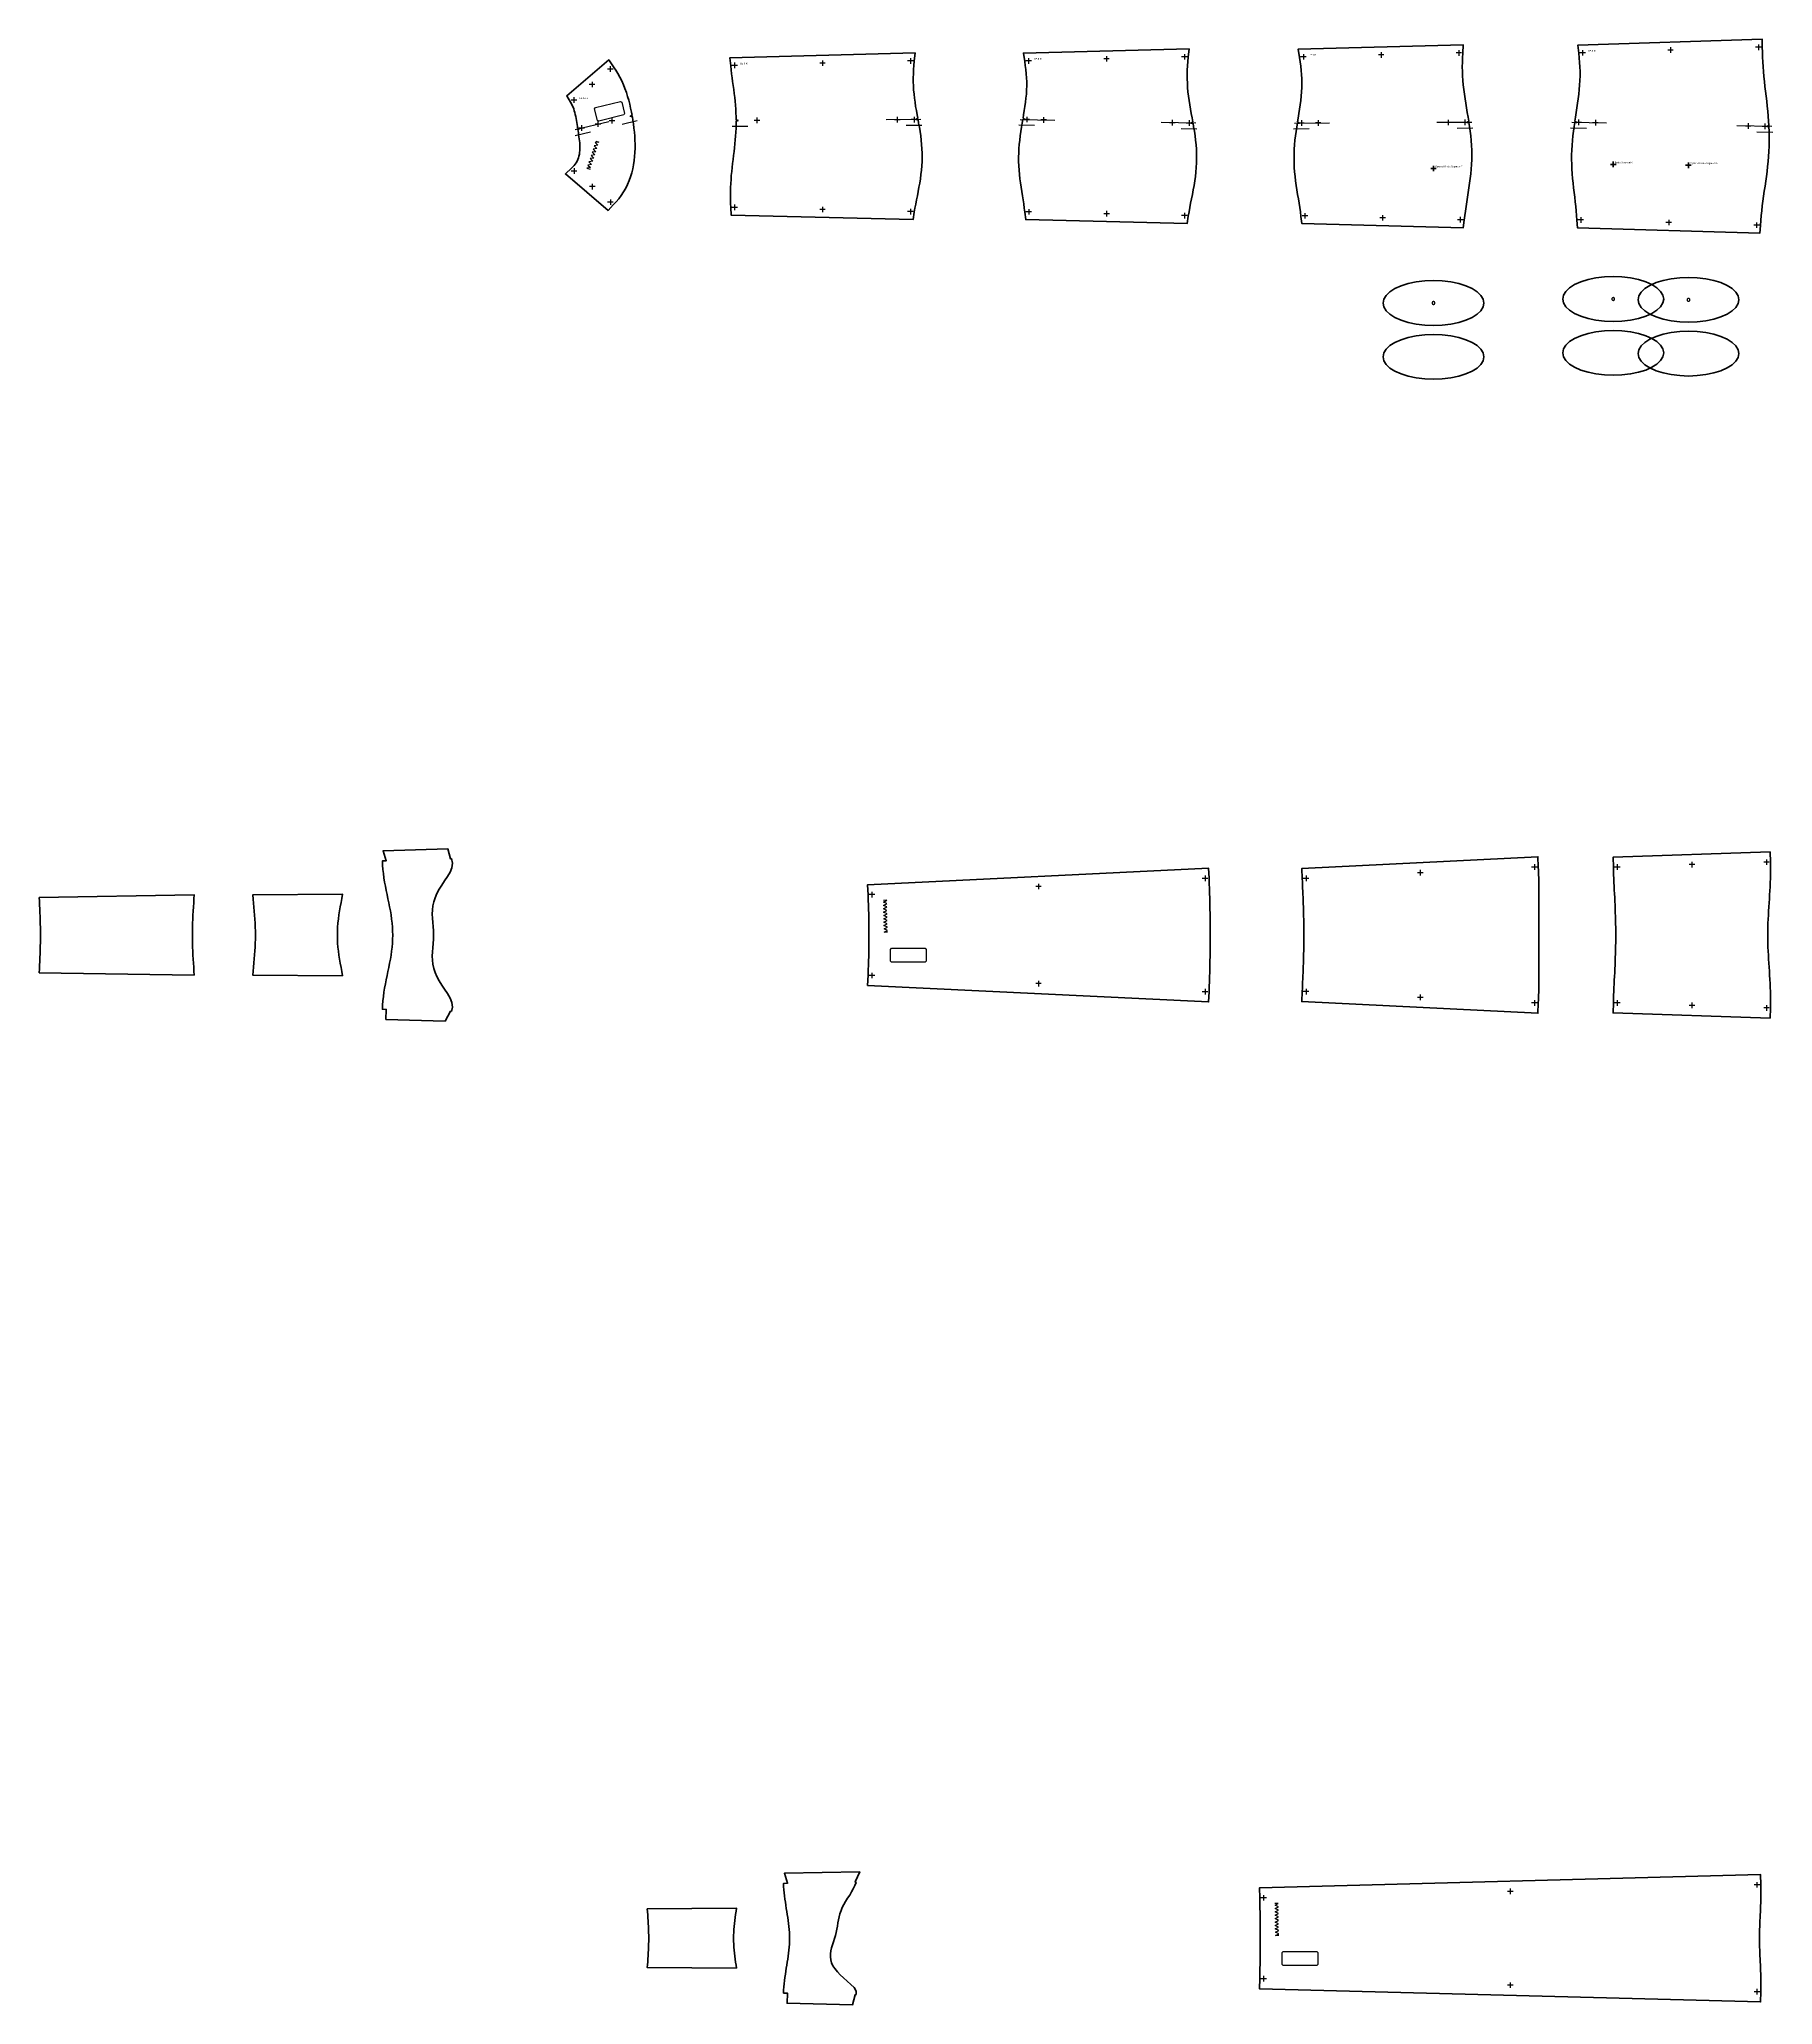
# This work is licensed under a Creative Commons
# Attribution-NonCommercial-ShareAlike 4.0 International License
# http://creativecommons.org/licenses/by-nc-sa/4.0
# Model space of a CAD drawing. Header units: millimetres. Extents: x -6563 to 7569, y -5370 to 3454.
# Drawn here: x -6563 to -3470, y -3333 to 173 of the extents above; entities that cross this region are included whole.
import ezdxf

# ---------------------------------------------------------------- set-up
doc = ezdxf.new("R2010")
doc.units = ezdxf.units.MM
doc.layers.add('CUT', color=6, linetype='Continuous', lineweight=50)
doc.layers.add('DRILL', color=2, linetype='Continuous', lineweight=35)
doc.layers.add('PEN', color=5, linetype='Continuous')
doc.layers.add('TEXT', color=3, linetype='Continuous')

# ---------------------------------------------------------------- blocks, each defined once
blk = doc.blocks.new('dacron UV-STRUT-1-SEGMENT-2_(2)')
at = {"layer": 'CUT'}
blk.add_lwpolyline([(7, -0.2), (7.2, 7.1), (7.2, 14.4), (7.2, 21.7), (7, 29.1), (6.8, 36.4), (6.5, 43.7), (6.1, 51), (5.6, 58.2), (5.2, 65.5), (4.7, 72.7), (4.2, 79.9), (3.8, 87.1), (3.4, 94.3), (3, 101.4), (2.7, 108.6), (2.5, 115.7), (2.4, 122.9), (2.3, 130), (2.4, 137.1), (2.5, 144.3), (2.7, 151.4), (3, 158.5), (3.4, 165.7), (3.8, 172.9), (4.2, 180.1), (4.7, 187.3), (5.2, 194.5), (5.6, 201.8), (6.1, 209), (6.5, 216.3), (6.8, 223.6), (7, 230.9), (7.2, 238.2), (7.2, 245.6), (7.2, 252.9), (7, 260.2), (6.5, 278.2), (-273.8, 268.9), (-273.2, 250.9), (-272.9, 244.2), (-272.7, 237.4), (-272.4, 230.7), (-272.1, 223.9), (-271.8, 217.2), (-271.5, 210.4), (-271.1, 203.7), (-270.8, 197), (-270.5, 190.3), (-270.2, 183.5), (-269.9, 176.8), (-269.7, 170.1), (-269.4, 163.4), (-269.2, 156.7), (-269.1, 150.1), (-269, 143.4), (-268.9, 136.7), (-268.9, 130), (-268.9, 123.3), (-269, 116.6), (-269.1, 109.9), (-269.2, 103.2), (-269.4, 96.5), (-269.7, 89.8), (-269.9, 83.1), (-270.2, 76.4), (-270.5, 69.7), (-270.8, 63), (-271.1, 56.2), (-271.5, 49.5), (-271.8, 42.8), (-272.1, 36), (-272.4, 29.3), (-272.7, 22.6), (-272.9, 15.8), (-273.2, 9.1), (-273.8, -8.9), (6.5, -18.2), (7, -0.2)], dxfattribs=at)
at = {"layer": 'PEN'}
for p, q in [((-261.2, 251.2), (-271.2, 251.2)), ((-266.2, 256.2), (-266.2, 246.2)), ((-128.1, 255.6), (-138.1, 255.6)), ((-133.1, 260.6), (-133.1, 250.6)), ((5, 260), (-5, 260)), ((0, 265), (0, 255)), ((-261.2, 8.8), (-271.2, 8.8)), ((-266.2, 13.8), (-266.2, 3.8)), ((-128.1, 4.4), (-138.1, 4.4)), ((-133.1, 9.4), (-133.1, -0.6)), ((5, 0), (-5, 0)), ((0, 5), (0, -5))]:
    blk.add_line(p, q, dxfattribs=at)
blk = doc.blocks.new('dacron UV-STRUT-1-SEGMENT-3_(3)')
at = {"layer": 'CUT'}
blk.add_lwpolyline([(7, -0.3), (7.3, 6.4), (7.6, 13.2), (7.8, 20), (7.9, 26.8), (8, 33.6), (8.1, 40.3), (8.2, 47.1), (8.2, 53.9), (8.1, 60.6), (8.1, 67.4), (8.1, 74.1), (8, 80.9), (7.9, 87.6), (7.9, 94.4), (7.8, 101.1), (7.8, 107.8), (7.8, 114.5), (7.8, 121.2), (7.8, 128), (7.8, 134.7), (7.8, 141.4), (7.9, 148.1), (7.9, 154.9), (8, 161.6), (8.1, 168.3), (8.1, 175.1), (8.1, 181.8), (8.2, 188.6), (8.2, 195.4), (8.1, 202.1), (8, 208.9), (7.9, 215.7), (7.8, 222.5), (7.6, 229.3), (7.3, 236.1), (7, 242.8), (6.2, 260.8), (-415.2, 239.9), (-414.3, 221.9), (-414, 216.3), (-413.7, 210.7), (-413.5, 205.1), (-413.2, 199.5), (-413, 193.9), (-412.8, 188.3), (-412.6, 182.7), (-412.4, 177.1), (-412.2, 171.5), (-412, 166), (-411.9, 160.4), (-411.8, 154.8), (-411.6, 149.2), (-411.6, 143.6), (-411.5, 138), (-411.4, 132.4), (-411.4, 126.8), (-411.4, 121.2), (-411.4, 115.7), (-411.4, 110.1), (-411.5, 104.5), (-411.6, 98.9), (-411.6, 93.3), (-411.8, 87.7), (-411.9, 82.1), (-412, 76.5), (-412.2, 71), (-412.4, 65.4), (-412.6, 59.8), (-412.8, 54.2), (-413, 48.6), (-413.2, 43), (-413.5, 37.4), (-413.7, 31.8), (-414, 26.2), (-414.3, 20.6), (-415.2, 2.6), (6.2, -18.3), (7, -0.3)], dxfattribs=at)
at = {"layer": 'PEN'}
for p, q in [((0, 247.5), (0, 237.5)), ((-402.3, 222.2), (-412.3, 222.2)), ((-407.3, 227.2), (-407.3, 217.2)), ((-198.6, 232.4), (-208.6, 232.4)), ((-203.6, 237.4), (-203.6, 227.4)), ((5, 242.5), (-5, 242.5)), ((-402.3, 20.3), (-412.3, 20.3)), ((-407.3, 25.3), (-407.3, 15.3)), ((-198.6, 10.1), (-208.6, 10.1)), ((-203.6, 15.1), (-203.6, 5.1)), ((5, 0), (-5, 0)), ((0, 5), (0, -5))]:
    blk.add_line(p, q, dxfattribs=at)
blk = doc.blocks.new('dacron UV-STRUT-1-SEGMENT-4_(4)')
at = {"layer": 'CUT'}
blk.add_lwpolyline([(7, -0.3), (7.3, 5.3), (7.5, 10.9), (7.7, 16.6), (7.9, 22.2), (8.1, 27.8), (8.3, 33.5), (8.4, 39.1), (8.5, 44.7), (8.6, 50.4), (8.7, 56), (8.8, 61.6), (8.9, 67.2), (8.9, 72.9), (9, 78.5), (9, 84.1), (9, 89.8), (9.1, 95.4), (9.1, 101), (9.1, 106.6), (9, 112.3), (9, 117.9), (9, 123.5), (8.9, 129.1), (8.9, 134.8), (8.8, 140.4), (8.7, 146), (8.6, 151.6), (8.5, 157.3), (8.4, 162.9), (8.3, 168.5), (8.1, 174.2), (7.9, 179.8), (7.7, 185.4), (7.5, 191.1), (7.3, 196.7), (7, 202.3), (6.2, 220.3), (-602.4, 190.8), (-601.5, 172.8), (-601.3, 168.8), (-601.1, 164.8), (-601, 160.9), (-600.8, 156.8), (-600.7, 152.9), (-600.5, 148.9), (-600.4, 144.9), (-600.3, 140.9), (-600.2, 136.9), (-600.1, 132.9), (-600, 128.9), (-600, 124.9), (-599.9, 120.9), (-599.9, 117), (-599.8, 113), (-599.8, 109), (-599.8, 105), (-599.8, 101), (-599.8, 97), (-599.8, 93), (-599.8, 89), (-599.9, 85), (-599.9, 81), (-600, 77.1), (-600, 73.1), (-600.1, 69.1), (-600.2, 65.1), (-600.3, 61.1), (-600.4, 57.1), (-600.5, 53.1), (-600.7, 49.1), (-600.8, 45.2), (-601, 41.2), (-601.1, 37.2), (-601.3, 33.2), (-601.5, 29.2), (-602.4, 11.2), (6.2, -18.3), (7, -0.3)], dxfattribs=at)
at = {"layer": 'PEN'}
for p, q in [((-594.5, 178.1), (-594.5, 168.1)), ((-292.3, 187.6), (-302.3, 187.6)), ((-297.3, 192.6), (-297.3, 182.6)), ((5, 202), (-5, 202)), ((0, 207), (0, 197)), ((-589.5, 173.1), (-599.5, 173.1)), ((-589.5, 28.9), (-599.5, 28.9)), ((-594.5, 33.9), (-594.5, 23.9)), ((-292.3, 14.4), (-302.3, 14.4)), ((-297.3, 19.4), (-297.3, 9.4)), ((5, 0), (-5, 0)), ((0, 5), (0, -5))]:
    blk.add_line(p, q, dxfattribs=at)
blk.add_lwpolyline([(-566.8, 106.1), (-572.8, 105.9), (-566.8, 109.1), (-572.9, 111.9), (-567, 115.1), (-573.1, 117.9), (-567.1, 121.1), (-573.2, 123.9), (-567.3, 127.1), (-573.3, 129.9), (-567.4, 133.1), (-573.5, 135.9), (-567.6, 139.1), (-573.6, 141.9), (-567.7, 145.1), (-573.8, 147.9), (-567.9, 151.1), (-573.9, 153.9), (-568, 157.1), (-574.1, 159.9), (-568.1, 163.1), (-574.1, 162.9)], dxfattribs=at)
blk.add_lwpolyline([(-559.5, 52.4), (-561.5, 54.4), (-561.5, 75.4), (-559.5, 77.4), (-499.7, 77.4), (-497.7, 75.4), (-497.7, 54.4), (-499.7, 52.4)], close=True, dxfattribs=at)
blk = doc.blocks.new('dacron UV-STRUT-5-SEGMENT-2_(7)')
at = {"layer": 'CUT'}
blk.add_lwpolyline([(7, -0.1), (7.1, 5.2), (7.2, 10.6), (7.1, 15.9), (7.1, 21.3), (6.9, 26.7), (6.8, 32), (6.6, 37.3), (6.4, 42.7), (6.1, 48), (5.9, 53.3), (5.6, 58.6), (5.4, 63.8), (5.2, 69.1), (5, 74.4), (4.8, 79.6), (4.7, 84.8), (4.6, 90.1), (4.6, 95.3), (4.6, 100.5), (4.7, 105.8), (4.8, 111), (5, 116.2), (5.2, 121.5), (5.4, 126.8), (5.6, 132), (5.9, 137.3), (6.1, 142.6), (6.4, 147.9), (6.6, 153.2), (6.8, 158.6), (6.9, 163.9), (7.1, 169.3), (7.1, 174.7), (7.2, 180), (7.1, 185.4), (7, 190.7), (6.6, 208.8), (-887.6, 185.3), (-887.2, 167.3), (-887.1, 163.3), (-887, 159.3), (-886.9, 155.3), (-886.8, 151.3), (-886.7, 147.3), (-886.6, 143.3), (-886.6, 139.3), (-886.5, 135.3), (-886.5, 131.3), (-886.4, 127.3), (-886.4, 123.3), (-886.3, 119.3), (-886.3, 115.3), (-886.3, 111.3), (-886.2, 107.3), (-886.2, 103.3), (-886.2, 99.3), (-886.2, 95.3), (-886.2, 91.3), (-886.2, 87.3), (-886.2, 83.3), (-886.3, 79.3), (-886.3, 75.3), (-886.3, 71.3), (-886.4, 67.3), (-886.4, 63.3), (-886.5, 59.3), (-886.5, 55.3), (-886.6, 51.3), (-886.6, 47.3), (-886.7, 43.3), (-886.8, 39.3), (-886.9, 35.3), (-887, 31.3), (-887.1, 27.3), (-887.2, 23.3), (-887.6, 5.3), (6.6, -18.2), (7, -0.1)], dxfattribs=at)
at = {"layer": 'PEN'}
for p, q in [((-435.1, 179), (-445.1, 179)), ((-440.1, 184), (-440.1, 174)), ((5, 190.6), (-5, 190.6)), ((0, 195.6), (0, 185.6)), ((-875.2, 167.5), (-885.2, 167.5)), ((-880.2, 172.5), (-880.2, 162.5)), ((-875.2, 23.1), (-885.2, 23.1)), ((-880.2, 28.1), (-880.2, 18.1)), ((-435.1, 11.6), (-445.1, 11.6)), ((-440.1, 16.6), (-440.1, 6.6)), ((5, 0), (-5, 0)), ((0, 5), (0, -5))]:
    blk.add_line(p, q, dxfattribs=at)
blk.add_lwpolyline([(-853.2, 100.3), (-859.2, 100.3), (-853.3, 103.3), (-859.3, 106.3), (-853.3, 109.3), (-859.4, 112.3), (-853.4, 115.3), (-859.5, 118.3), (-853.5, 121.3), (-859.5, 124.3), (-853.6, 127.3), (-859.6, 130.3), (-853.7, 133.3), (-859.7, 136.3), (-853.7, 139.3), (-859.8, 142.3), (-853.8, 145.3), (-859.9, 148.3), (-853.9, 151.3), (-859.9, 154.3), (-854, 157.3), (-860, 157.3)], dxfattribs=at)
blk.add_lwpolyline([(-845.2, 46.7), (-847.2, 48.7), (-847.2, 69.7), (-845.2, 71.7), (-785.4, 71.7), (-783.4, 69.7), (-783.4, 48.7), (-785.4, 46.7)], close=True, dxfattribs=at)
blk = doc.blocks.new('dacron UV-LE-6_(13)')
at = {"layer": 'CUT'}
blk.add_lwpolyline([(7, 0.1), (7.1, -8.7), (7.3, -17.4), (7.7, -26.1), (8.3, -34.8), (9, -43.5), (9.8, -52.3), (10.7, -61), (11.7, -69.8), (12.7, -78.6), (13.7, -87.4), (14.8, -96.2), (15.8, -105.1), (16.7, -114), (17.5, -122.9), (18.2, -131.9), (18.7, -139.7), (15.2, -141.3), (18.8, -142), (19.1, -149.8), (19.3, -158.8), (19.3, -167.8), (19.1, -176.7), (18.7, -185.7), (18.1, -194.7), (17.3, -203.6), (16.4, -212.5), (15.4, -221.4), (14.3, -230.3), (13, -239.1), (11.8, -248), (10.5, -256.8), (9.3, -265.5), (8.1, -274.3), (7, -283), (6, -291.7), (5.1, -300.4), (4.3, -309.1), (3.7, -317.9), (2.7, -331.6), (-322.9, -321.9), (-323.8, -308.6), (-324.4, -300.3), (-325.1, -292.1), (-325.9, -283.9), (-326.8, -275.7), (-327.8, -267.4), (-328.8, -259), (-329.8, -250.7), (-330.7, -242.4), (-331.5, -234), (-332.2, -225.6), (-332.7, -217.1), (-333.1, -208.7), (-333.3, -200.2), (-333.2, -191.8), (-333, -183.4), (-332.5, -174.9), (-331.8, -166.5), (-331, -158.1), (-330, -149.7), (-328.9, -141.4), (-327.8, -134.2), (-324.2, -134), (-327.5, -131.9), (-326.4, -124.7), (-325.1, -116.5), (-323.8, -108.2), (-322.6, -100), (-321.5, -91.8), (-320.5, -83.6), (-319.7, -75.5), (-319, -67.4), (-318.6, -59.3), (-318.3, -51.2), (-318.3, -43.1), (-318.5, -35.1), (-319, -27), (-319.6, -18.9), (-320.5, -10.7), (-322.1, 3.8), (6.9, 14.2), (7, 0.1)], dxfattribs=at)
at = {"layer": 'DRILL'}
for p, q in [((-254, -209.1), (-264, -209.1)), ((-259, -204.1), (-259, -214.1)), ((-124.8, -205.5), (-124.8, -215.5)), ((-119.8, -210.5), (-129.8, -210.5))]:
    blk.add_line(p, q, dxfattribs=at)
at = {"layer": 'PEN'}
for p, q in [((-156.8, 0), (-156.8, -10)), ((5, 0), (-5, 0)), ((0, 5), (0, -5)), ((-308.6, -10), (-318.6, -10)), ((-313.6, -5), (-313.6, -15)), ((-151.8, -5), (-161.8, -5)), ((-332.7, -133.8), (-270.8, -135.1)), ((-315.8, -134.1), (-325.8, -134.1)), ((-320.8, -129.1), (-320.8, -139.1)), ((-285.8, -134.7), (-295.8, -134.7)), ((-290.8, -129.7), (-290.8, -139.7)), ((23.7, -141.5), (-38.2, -140.1)), ((-18.3, -135.6), (-18.3, -145.6)), ((11.7, -136.2), (11.7, -146.2)), ((-335, -143.8), (-307, -144.4)), ((-13.3, -140.6), (-23.3, -140.6)), ((-2.5, -150.9), (25.5, -151.5)), ((16.7, -141.2), (6.7, -141.2)), ((-254, -209.1), (-264, -209.1)), ((-259, -204.1), (-259, -214.1)), ((-124.8, -205.5), (-124.8, -215.5)), ((-119.8, -210.5), (-129.8, -210.5)), ((-311.9, -308.1), (-321.9, -308.1)), ((-316.9, -303.1), (-316.9, -313.1)), ((-155.1, -312.7), (-165.1, -312.7)), ((-160.1, -307.7), (-160.1, -317.7)), ((-3.3, -312.4), (-3.3, -322.4)), ((1.7, -317.4), (-8.3, -317.4))]:
    blk.add_line(p, q, dxfattribs=at)
at = {"layer": 'TEXT'}
blk.add_text('LE-6 R', height=3, dxfattribs=at).set_placement((-303.6, -8))
at = {"layer": 'text'}
for s, p in [('Bridle Segment-6', (-256, -207.1)), ('Optional Bridle Segment-6', (-121.8, -208.5))]:
    blk.add_text(s, height=3, dxfattribs=at).set_placement(p)
blk = doc.blocks.new('dacron UV-LE-7_(14)')
at = {"layer": 'CUT'}
blk.add_lwpolyline([(7, -0.4), (6.5, -8.6), (6.3, -16.7), (6.2, -24.8), (6.3, -32.9), (6.7, -41), (7.2, -49.2), (7.9, -57.2), (8.8, -65.4), (9.9, -73.5), (11.1, -81.7), (12.3, -89.8), (13.7, -98.1), (15.1, -106.2), (16.5, -114.6), (17.6, -121.8), (14.4, -124), (18, -124.1), (19, -131.2), (20.2, -139.7), (21.2, -148), (22, -156.5), (22.6, -164.9), (22.9, -173.4), (23.1, -181.9), (23, -190.3), (22.7, -198.8), (22.1, -207.3), (21.4, -215.7), (20.4, -224.1), (19.3, -232.5), (18.1, -240.8), (16.9, -249.1), (15.5, -257.5), (14.2, -265.6), (12.9, -274), (11.6, -282.1), (10.5, -290.3), (9.5, -298.5), (7.9, -311.8), (-280, -304.5), (-281.7, -291.6), (-282.7, -283.7), (-283.8, -276), (-285.1, -268.1), (-286.3, -260.4), (-287.7, -252.3), (-288.9, -244.4), (-290.2, -236.5), (-291.3, -228.5), (-292.2, -220.5), (-293, -212.4), (-293.6, -204.3), (-294, -196.3), (-294.1, -188.2), (-294, -180.1), (-293.7, -172), (-293.1, -164), (-292.4, -155.9), (-291.4, -147.9), (-290.3, -139.9), (-289.2, -132), (-288.1, -125.2), (-284.5, -125.1), (-287.7, -122.9), (-286.7, -116.4), (-285.4, -108.2), (-284.2, -100.4), (-283.1, -92.6), (-282.1, -84.8), (-281.3, -77.1), (-280.7, -69.4), (-280.3, -61.7), (-280.1, -54.1), (-280.2, -46.4), (-280.5, -38.8), (-281.1, -31.1), (-281.9, -23.5), (-282.9, -15.8), (-284.2, -8.1), (-286.5, 6.8), (7.8, 14.2), (7, -0.4)], dxfattribs=at)
at = {"layer": 'DRILL'}
for p, q in [((-40.2, -206.2), (-50.2, -206.2)), ((-45.2, -201.2), (-45.2, -211.2))]:
    blk.add_line(p, q, dxfattribs=at)
at = {"layer": 'PEN'}
for p, q in [((-138.6, 1.5), (-138.6, -8.5)), ((5, 0), (-5, 0)), ((0, 5), (0, -5)), ((-272.3, -7), (-282.3, -7)), ((-277.3, -2), (-277.3, -12)), ((-133.6, -3.5), (-143.6, -3.5)), ((-295, -135.2), (-267, -135.1)), ((-293, -125.2), (-231, -124.9)), ((-276, -125.1), (-286, -125.1)), ((-281, -120.1), (-281, -130.1)), ((-246, -125), (-256, -125)), ((-251, -120), (-251, -130)), ((22.9, -123.9), (-39.1, -124.2)), ((-14.1, -124.1), (-24.1, -124.1)), ((-19.1, -119.1), (-19.1, -129.1)), ((-3.1, -134), (24.9, -133.9)), ((15.9, -124), (5.9, -124)), ((10.9, -119), (10.9, -129)), ((-40.2, -206.2), (-50.2, -206.2)), ((-45.2, -201.2), (-45.2, -211.2)), ((-269.7, -290.7), (-279.7, -290.7)), ((-274.7, -285.7), (-274.7, -295.7)), ((-131.1, -294.2), (-141.1, -294.2)), ((-136.1, -289.2), (-136.1, -299.2)), ((7.5, -297.7), (-2.5, -297.7)), ((2.5, -292.7), (2.5, -302.7))]:
    blk.add_line(p, q, dxfattribs=at)
at = {"layer": 'TEXT'}
blk.add_text('LE-7 R', height=3, dxfattribs=at).set_placement((-267.3, -5))
at = {"layer": 'text'}
blk.add_text('Optional Bridle Segment-7', height=3, dxfattribs=at).set_placement((-42.2, -204.2))
blk = doc.blocks.new('dacron UV-LE-8_(15)')
at = {"layer": 'CUT'}
blk.add_lwpolyline([(7, -0.7), (6.2, -8.5), (5.6, -16.2), (5.2, -23.9), (5, -31.7), (5, -39.3), (5.3, -47), (5.8, -54.7), (6.4, -62.4), (7.3, -70.1), (8.4, -77.8), (9.6, -85.5), (10.9, -93.4), (12.3, -101.1), (13.7, -108.9), (14.9, -115.8), (11.8, -118.2), (15.4, -118.1), (16.5, -124.9), (17.8, -132.8), (19, -140.8), (20, -148.9), (20.8, -156.9), (21.4, -165), (21.7, -173.1), (21.8, -181.2), (21.6, -189.3), (21.1, -197.4), (20.5, -205.5), (19.6, -213.5), (18.4, -221.5), (17.2, -229.6), (15.8, -237.5), (14.3, -245.4), (12.8, -253.3), (11.2, -261.1), (9.7, -268.9), (8.3, -276.7), (7, -284.5), (4.8, -297.5), (-283.2, -290.4), (-284.8, -277.4), (-285.7, -269.9), (-286.7, -262.5), (-287.8, -255.1), (-289, -247.7), (-290.2, -240.1), (-291.3, -232.6), (-292.4, -225), (-293.4, -217.4), (-294.2, -209.8), (-294.9, -202.1), (-295.4, -194.5), (-295.7, -186.8), (-295.8, -179.1), (-295.6, -171.4), (-295.2, -163.7), (-294.6, -156.1), (-293.8, -148.5), (-292.9, -140.8), (-291.8, -133.2), (-290.6, -125.7), (-289.3, -118.1), (-288.2, -111.7), (-284.7, -111.8), (-287.9, -109.4), (-286.8, -103.2), (-285.6, -95.8), (-284.5, -88.4), (-283.5, -81.1), (-282.7, -73.7), (-282, -66.4), (-281.6, -59.1), (-281.4, -51.9), (-281.4, -44.6), (-281.7, -37.4), (-282.1, -30.1), (-282.8, -22.8), (-283.8, -15.6), (-284.9, -8.2), (-287.1, 6.6), (8.4, 14.2), (7, -0.7)], dxfattribs=at)
at = {"layer": 'PEN'}
for p, q in [((-139, 1.4), (-139, -8.6)), ((5, 0), (-5, 0)), ((0, 5), (0, -5)), ((-272.9, -7.2), (-282.9, -7.2)), ((-277.9, -2.2), (-277.9, -12.2)), ((-134, -3.6), (-144, -3.6)), ((-295.4, -121.5), (-267.4, -122.1)), ((-293.2, -111.6), (-231.2, -112.9)), ((-276.2, -111.8), (-286.2, -111.8)), ((-281.2, -106.8), (-281.2, -116.8)), ((-246.2, -112.5), (-256.2, -112.5)), ((-251.2, -107.5), (-251.2, -117.5)), ((20.3, -118.4), (-41.7, -117.1)), ((-16.7, -117.5), (-26.7, -117.5)), ((-21.7, -112.5), (-21.7, -122.5)), ((-6, -127.8), (22, -128.4)), ((13.3, -118.1), (3.3, -118.1)), ((8.3, -113.1), (8.3, -123.1)), ((-272.8, -276.5), (-282.8, -276.5)), ((-277.8, -271.5), (-277.8, -281.5)), ((-133.9, -279.9), (-143.9, -279.9)), ((-138.9, -274.9), (-138.9, -284.9)), ((0.1, -278.3), (0.1, -288.3)), ((5.1, -283.3), (-4.9, -283.3))]:
    blk.add_line(p, q, dxfattribs=at)
at = {"layer": 'TEXT'}
blk.add_text('LE-8 R', height=3, dxfattribs=at).set_placement((-267.9, -5.2))
blk = doc.blocks.new('dacron UV-LE-9_(16)')
at = {"layer": 'CUT'}
blk.add_lwpolyline([(7, -0.7), (6.2, -8.1), (5.7, -15.4), (5.3, -22.8), (5.1, -30), (5.1, -37.3), (5.4, -44.6), (5.8, -51.8), (6.5, -59.2), (7.3, -66.4), (8.3, -73.8), (9.4, -81.1), (10.7, -88.5), (12, -96), (13.2, -102.4), (10, -104.6), (13.6, -104.7), (14.7, -110.9), (16, -118.4), (17.3, -126), (18.4, -133.6), (19.3, -141.2), (20.1, -148.9), (20.6, -156.6), (20.9, -164.3), (21, -172), (20.8, -179.7), (20.4, -187.4), (19.8, -195), (18.9, -202.7), (17.8, -210.3), (16.6, -217.9), (15.3, -225.4), (13.9, -233), (12.5, -240.4), (11, -248), (9.6, -255.3), (8.2, -262.7), (7, -270.1), (4.8, -283), (-320, -275), (-320.6, -261.5), (-320.9, -254.4), (-321.1, -247.2), (-321.1, -240.1), (-321, -232.9), (-320.8, -225.7), (-320.5, -218.5), (-320, -211.4), (-319.5, -204.3), (-318.8, -197.1), (-318, -190), (-317.2, -183), (-316.4, -175.9), (-315.5, -169), (-314.6, -161.8), (-313.8, -154.9), (-313.1, -147.9), (-312.4, -140.9), (-311.8, -134), (-311.4, -127.1), (-311.1, -120.2), (-310.9, -113.3), (-310.8, -107.6), (-307.3, -106.4), (-310.9, -105.3), (-311, -99.5), (-311.2, -92.6), (-311.6, -85.8), (-312.1, -78.8), (-312.8, -71.9), (-313.5, -65), (-314.4, -58), (-315.3, -51), (-316.2, -44), (-317.2, -36.8), (-318.1, -30), (-319, -22.9), (-319.8, -15.8), (-320.6, -8.8), (-322.1, 5.8), (8.4, 14.2), (7, -0.7)], dxfattribs=at)
at = {"layer": 'PEN'}
for p, q in [((-156.8, 1), (-156.8, -9)), ((5, 0), (-5, 0)), ((0, 5), (0, -5)), ((-308.6, -8), (-318.6, -8)), ((-313.6, -3), (-313.6, -13)), ((-151.8, -4), (-161.8, -4)), ((-273.8, -101.2), (-273.8, -111.2)), ((18.5, -104.6), (-43.5, -104.9)), ((-18.5, -104.8), (-28.5, -104.8)), ((-23.5, -99.8), (-23.5, -109.8)), ((11.5, -104.6), (1.5, -104.6)), ((6.5, -99.6), (6.5, -109.6)), ((-317.8, -116.5), (-289.8, -116.3)), ((-268.8, -106.2), (-278.8, -106.2)), ((-7.4, -114.7), (20.6, -114.6)), ((-308.6, -261.2), (-318.6, -261.2)), ((-313.6, -256.2), (-313.6, -266.2)), ((-151.8, -265), (-161.8, -265)), ((-156.8, -260), (-156.8, -270)), ((5.1, -268.9), (-4.9, -268.9)), ((0.1, -263.9), (0.1, -273.9))]:
    blk.add_line(p, q, dxfattribs=at)
at = {"layer": 'TEXT'}
blk.add_text('LE-9 R', height=3, dxfattribs=at).set_placement((-303.6, -6))
blk = doc.blocks.new('dacron UV-LE-10_(17)')
at = {"layer": 'CUT'}
blk.add_lwpolyline([(5.8, 4), (9.9, -2), (13.8, -8.3), (17.4, -14.8), (20.6, -21.4), (23.6, -28.1), (26.3, -35), (28.8, -41.9), (31, -48.8), (33, -55.8), (34.8, -62.8), (36.5, -69.8), (37.9, -76.9), (39.1, -82.8), (35.8, -84.3), (39.5, -85.1), (40.5, -91), (41.5, -98.1), (42.4, -105.3), (43.1, -112.4), (43.7, -119.6), (44.1, -126.8), (44.3, -134.1), (44.3, -141.4), (44.1, -148.7), (43.6, -156), (42.8, -163.4), (41.7, -170.7), (40.3, -177.9), (38.5, -185.1), (36.4, -192.2), (33.8, -199.2), (30.9, -206.1), (27.6, -212.8), (23.8, -219.2), (19.7, -225.4), (15.3, -231.4), (10.5, -237.1), (5.5, -242.4), (-3.9, -252.3), (-80, -187.1), (-69.2, -177), (-66.6, -174.6), (-64.5, -172.2), (-62.5, -169.7), (-60.7, -167.1), (-59.1, -164.3), (-57.8, -161.4), (-56.6, -158.4), (-55.7, -155.3), (-55, -152.1), (-54.5, -148.9), (-54.2, -145.6), (-54, -142.2), (-54, -138.8), (-54.2, -135.3), (-54.4, -131.8), (-54.8, -128.3), (-55.2, -124.7), (-55.7, -121), (-56.3, -117.5), (-56.8, -113.8), (-57.4, -110.1), (-57.8, -107.7), (-54.4, -106.2), (-58.1, -105.4), (-58.6, -102.5), (-59.1, -99.2), (-59.7, -95.4), (-60.3, -91.8), (-60.9, -88.2), (-61.6, -84.7), (-62.3, -81.2), (-63.2, -77.8), (-64.1, -74.4), (-65.1, -71.2), (-66.3, -68), (-67.6, -64.9), (-69.1, -62), (-70.9, -59), (-77.4, -47.8), (-2.7, 16.2), (5.8, 4)], dxfattribs=at)
at = {"layer": 'PEN'}
for p, q in [((5, 0), (-5, 0)), ((0, 5), (0, -5)), ((-27.4, -27.7), (-37.4, -27.7)), ((-32.4, -22.7), (-32.4, -32.7)), ((-59.8, -55.4), (-69.8, -55.4)), ((-64.8, -50.4), (-64.8, -60.4)), ((-62.7, -108.2), (-2.4, -93.6)), ((-51, -100.4), (-51, -110.4)), ((-16.9, -98.3), (-26.9, -98.3)), ((-21.9, -93.3), (-21.9, -103.3)), ((8.2, -92.2), (-1.8, -92.2)), ((3.2, -87.2), (3.2, -97.2)), ((21.1, -98.2), (48.3, -91.6)), ((-62.3, -118.4), (-35.1, -111.8)), ((-46, -105.4), (-56, -105.4)), ((-59.4, -182.1), (-69.4, -182.1)), ((-64.4, -177.1), (-64.4, -187.1)), ((-27, -209.8), (-37, -209.8)), ((-32, -204.8), (-32, -214.8)), ((5.4, -237.6), (-4.6, -237.6)), ((0.4, -232.6), (0.4, -242.6))]:
    blk.add_line(p, q, dxfattribs=at)
blk.add_lwpolyline([(18.2, -57.7), (20.6, -59.2), (25.6, -79.5), (24.2, -82), (-20.5, -93), (-22.9, -91.6), (-28, -71.2), (-26.5, -68.8)], close=True, dxfattribs=at)
blk.add_lwpolyline([(-25.8, -128.5), (-20.1, -130.4), (-26.7, -131.4), (-21.9, -136.1), (-28.6, -137.1), (-23.8, -141.8), (-30.4, -142.8), (-25.6, -147.5), (-32.3, -148.5), (-27.5, -153.2), (-34.1, -154.2), (-29.4, -158.9), (-36, -159.9), (-31.2, -164.6), (-37.9, -165.6), (-33.1, -170.3), (-39.7, -171.3), (-34.9, -176), (-41.6, -177), (-35.9, -178.9)], dxfattribs=at)
at = {"layer": 'TEXT'}
blk.add_text('LE-10 R', height=3, dxfattribs=at).set_placement((-54.8, -53.4))
blk = doc.blocks.new('dacron UV-STRUT-1.segment-0_(18)')
at = {"layer": 'CUT'}
blk.add_lwpolyline([(0, 0), (1.9, 7.9), (0.6, 16.1), (-2.4, 24), (-7, 31.9), (-12.1, 39.6), (-17.4, 47.2), (-21.8, 54.7), (-26, 62.2), (-29.3, 69.5), (-31.6, 76.9), (-33.3, 84.2), (-34, 91.5), (-34.2, 98.9), (-33.9, 106.2), (-33.3, 113.6), (-32.4, 121.1), (-31.9, 128.7), (-31.7, 136.3), (-31.9, 143.9), (-32.4, 151.4), (-33.3, 158.9), (-33.9, 166.3), (-34.2, 173.7), (-34, 181.1), (-33.3, 188.4), (-31.6, 195.7), (-29.3, 203), (-26, 210.4), (-21.8, 217.9), (-17.4, 225.4), (-12.1, 233), (-7, 240.7), (-2.4, 248.5), (0.6, 256.5), (1.9, 264.7), (0, 272.6), (-1.9, 272.1), (-6.2, 290), (-122, 286.7), (-116.2, 268.9), (-123.2, 268.6), (-122.8, 261.1), (-122.3, 253.5), (-121.4, 246), (-120.4, 238.4), (-119.2, 230.9), (-117.9, 223.4), (-116.4, 216), (-114.9, 208.6), (-113.3, 201.2), (-111.8, 193.9), (-110.3, 186.6), (-109, 179.3), (-107.8, 172.1), (-106.7, 164.9), (-105.9, 157.7), (-105.3, 150.6), (-104.9, 143.4), (-104.7, 136.3), (-104.9, 129.2), (-105.3, 122), (-105.9, 114.9), (-106.7, 107.7), (-107.8, 100.5), (-109, 93.3), (-110.3, 86), (-111.8, 78.7), (-113.3, 71.4), (-114.9, 64), (-116.4, 56.6), (-117.9, 49.2), (-119.2, 41.7), (-120.4, 34.2), (-121.4, 26.6), (-122.3, 19.1), (-122.8, 11.5), (-123.2, 4), (-116.2, 3.7), (-117, -14.3), (-11.2, -17.3), (-1.9, 0.5), (0, 0)], close=True, dxfattribs=at)
blk = doc.blocks.new('dacron UV-STRUT-1.segment-1_(19)')
at = {"layer": 'CUT'}
blk.add_lwpolyline([(0, 0), (-1.4, 7.4), (-2.7, 14.8), (-4.1, 22.2), (-5.3, 29.5), (-6.4, 36.7), (-7.4, 44), (-8.2, 51.2), (-8.7, 58.3), (-9.1, 65.5), (-9.2, 72.6), (-9.1, 79.8), (-8.7, 86.9), (-8.2, 94.1), (-7.4, 101.3), (-6.4, 108.5), (-5.3, 115.8), (-4.1, 123.1), (-2.7, 130.5), (-1.4, 137.8), (0, 145.3), (-160.1, 144.1), (-159.4, 136.9), (-158.7, 129.7), (-158, 122.5), (-157.4, 115.3), (-156.8, 108.2), (-156.3, 101.1), (-155.9, 93.9), (-155.7, 86.8), (-155.5, 79.7), (-155.4, 72.6), (-155.5, 65.5), (-155.7, 58.4), (-155.9, 51.3), (-156.3, 44.2), (-156.8, 37.1), (-157.4, 29.9), (-158, 22.8), (-158.7, 15.6), (-159.4, 8.4), (-160.1, 1.2), (0, 0)], close=True, dxfattribs=at)
blk = doc.blocks.new('dacron UV-STRUT-1.segment-2_(20)')
at = {"layer": 'CUT'}
blk.add_lwpolyline([(0, 0), (-0.5, 7.2), (-0.9, 14.5), (-1.4, 21.7), (-1.9, 28.9), (-2.3, 36.1), (-2.6, 43.2), (-2.9, 50.4), (-3.2, 57.5), (-3.3, 64.6), (-3.3, 71.8), (-3.3, 78.9), (-3.2, 86), (-2.9, 93.2), (-2.6, 100.3), (-2.3, 107.5), (-1.9, 114.7), (-1.4, 121.9), (-0.9, 129.1), (-0.5, 136.3), (0, 143.5), (-276.5, 138.8), (-276.2, 132.1), (-275.9, 125.3), (-275.6, 118.6), (-275.3, 111.9), (-275.1, 105.2), (-274.9, 98.5), (-274.7, 91.8), (-274.6, 85.1), (-274.5, 78.5), (-274.5, 71.8), (-274.5, 65.1), (-274.6, 58.4), (-274.7, 51.7), (-274.9, 45), (-275.1, 38.3), (-275.3, 31.6), (-275.6, 24.9), (-275.9, 18.2), (-276.2, 11.5), (-276.5, 4.7), (0, 0)], close=True, dxfattribs=at)
blk = doc.blocks.new('dacron UV-STRUT-5.segment-0_(22)')
at = {"layer": 'CUT'}
blk.add_lwpolyline([(0, 0), (-0.2, 6.1), (-3.7, 12.4), (-9.8, 18.3), (-15.8, 24), (-22.5, 29.7), (-28.4, 35.3), (-33.5, 40.8), (-38, 46.3), (-41.5, 51.6), (-43.8, 56.9), (-45.4, 62.2), (-46, 67.4), (-45.9, 72.7), (-45, 78), (-43.8, 83.4), (-42.1, 88.8), (-40.3, 94.4), (-38.6, 99.9), (-37.1, 105.5), (-35.7, 111.1), (-34.5, 116.8), (-33.6, 122.4), (-32.9, 127.9), (-31.7, 133.4), (-30.6, 138.9), (-28.9, 144.3), (-27, 149.8), (-24.8, 155.2), (-21.9, 160.7), (-18.8, 166.3), (-15.5, 171.8), (-11.6, 177.5), (-8.3, 183.2), (-5.3, 188.9), (-2.7, 194.6), (-0.2, 200.3), (-2, 201.1), (6.3, 219.2), (-128.2, 216.4), (-122.5, 198.6), (-129.5, 198.3), (-129.4, 192.8), (-129, 187.2), (-128.5, 181.6), (-127.9, 176), (-127.2, 170.4), (-126.4, 164.9), (-125.6, 159.3), (-124.7, 153.9), (-123.8, 148.4), (-122.9, 143), (-122, 137.6), (-121.2, 132.2), (-120.5, 126.9), (-119.9, 121.6), (-119.4, 116.3), (-119, 111), (-118.8, 105.8), (-118.7, 100.5), (-118.8, 95.2), (-119, 90), (-119.4, 84.7), (-119.9, 79.4), (-120.5, 74.1), (-121.2, 68.8), (-122, 63.4), (-122.9, 58), (-123.8, 52.6), (-124.7, 47.2), (-125.6, 41.7), (-126.4, 36.2), (-127.2, 30.6), (-127.9, 25), (-128.5, 19.5), (-129, 13.8), (-129.4, 8.2), (-129.5, 2.7), (-122.5, 2.4), (-123.2, -15.5), (-6.4, -18), (-2, -0.1), (0, 0)], close=True, dxfattribs=at)
blk = doc.blocks.new('dacron UV-STRUT-5.segment-1_(25)')
at = {"layer": 'CUT'}
blk.add_lwpolyline([(0, 0), (-0.8, 5.5), (-1.6, 10.9), (-2.4, 16.4), (-3.1, 21.8), (-3.8, 27.1), (-4.3, 32.4), (-4.8, 37.7), (-5.1, 43), (-5.3, 48.3), (-5.4, 53.6), (-5.3, 58.9), (-5.1, 64.1), (-4.8, 69.4), (-4.3, 74.7), (-3.8, 80.1), (-3.1, 85.4), (-2.4, 90.8), (-1.6, 96.2), (-0.8, 101.7), (0, 107.2), (-159.2, 106), (-158.8, 100.7), (-158.5, 95.4), (-158.1, 90.2), (-157.8, 84.9), (-157.5, 79.7), (-157.2, 74.4), (-157, 69.2), (-156.8, 64), (-156.7, 58.8), (-156.7, 53.6), (-156.7, 48.4), (-156.8, 43.2), (-157, 38), (-157.2, 32.7), (-157.5, 27.5), (-157.8, 22.3), (-158.1, 17), (-158.5, 11.8), (-158.8, 6.5), (-159.2, 1.2), (0, 0)], close=True, dxfattribs=at)
blk = doc.blocks.new('dacron UV-LE-6.bap_reinf_(48)')
at = {"layer": 'CUT'}
for points in [[(0, 0), (-15.6, -0.6), (-30.8, -2.4), (-45, -5.4), (-57.9, -9.4), (-68.9, -14.3), (-77.9, -20), (-84.6, -26.3), (-88.6, -33.1), (-90, -40), (-88.6, -46.9), (-84.6, -53.7), (-77.9, -60), (-68.9, -65.7), (-57.9, -70.6), (-45, -74.6), (-30.8, -77.6), (-15.6, -79.4), (0, -80), (15.6, -79.4), (30.8, -77.6), (45, -74.6), (57.9, -70.6), (68.9, -65.7), (77.9, -60), (84.6, -53.7), (88.6, -46.9), (90, -40), (88.6, -33.1), (84.6, -26.3), (77.9, -20), (68.9, -14.3), (57.9, -9.4), (45, -5.4), (30.8, -2.4), (15.6, -0.6)], [(0, -96), (-15.6, -96.6), (-30.8, -98.4), (-45, -101.4), (-57.9, -105.4), (-68.9, -110.3), (-77.9, -116), (-84.6, -122.3), (-88.6, -129.1), (-90, -136), (-88.6, -142.9), (-84.6, -149.7), (-77.9, -156), (-68.9, -161.7), (-57.9, -166.6), (-45, -170.6), (-30.8, -173.6), (-15.6, -175.4), (0, -176), (15.6, -175.4), (30.8, -173.6), (45, -170.6), (57.9, -166.6), (68.9, -161.7), (77.9, -156), (84.6, -149.7), (88.6, -142.9), (90, -136), (88.6, -129.1), (84.6, -122.3), (77.9, -116), (68.9, -110.3), (57.9, -105.4), (45, -101.4), (30.8, -98.4), (15.6, -96.6)]]:
    blk.add_lwpolyline(points, close=True, dxfattribs=at)
at = {"layer": 'PEN'}
blk.add_lwpolyline([(0, -37.5), (-0.4, -37.5), (-0.9, -37.7), (-1.2, -37.8), (-1.6, -38.1), (-1.9, -38.4), (-2.2, -38.7), (-2.3, -39.1), (-2.5, -39.6), (-2.5, -40), (-2.5, -40.4), (-2.3, -40.9), (-2.2, -41.2), (-1.9, -41.6), (-1.6, -41.9), (-1.2, -42.2), (-0.9, -42.3), (-0.4, -42.5), (0, -42.5), (0.4, -42.5), (0.9, -42.3), (1.2, -42.2), (1.6, -41.9), (1.9, -41.6), (2.2, -41.2), (2.3, -40.9), (2.5, -40.4), (2.5, -40), (2.5, -39.6), (2.3, -39.1), (2.2, -38.7), (1.9, -38.4), (1.6, -38.1), (1.2, -37.8), (0.9, -37.7), (0.4, -37.5)], close=True, dxfattribs=at)
blk = doc.blocks.new('dacron UV-LE-6.bap_reinf_opt_(0)_(50)')
at = {"layer": 'CUT'}
for points in [[(0, 0), (-15.6, -0.6), (-30.8, -2.4), (-45, -5.4), (-57.9, -9.4), (-68.9, -14.3), (-77.9, -20), (-84.6, -26.3), (-88.6, -33.1), (-90, -40), (-88.6, -46.9), (-84.6, -53.7), (-77.9, -60), (-68.9, -65.7), (-57.9, -70.6), (-45, -74.6), (-30.8, -77.6), (-15.6, -79.4), (0, -80), (15.6, -79.4), (30.8, -77.6), (45, -74.6), (57.9, -70.6), (68.9, -65.7), (77.9, -60), (84.6, -53.7), (88.6, -46.9), (90, -40), (88.6, -33.1), (84.6, -26.3), (77.9, -20), (68.9, -14.3), (57.9, -9.4), (45, -5.4), (30.8, -2.4), (15.6, -0.6)], [(0, -96), (-15.6, -96.6), (-30.8, -98.4), (-45, -101.4), (-57.9, -105.4), (-68.9, -110.3), (-77.9, -116), (-84.6, -122.3), (-88.6, -129.1), (-90, -136), (-88.6, -142.9), (-84.6, -149.7), (-77.9, -156), (-68.9, -161.7), (-57.9, -166.6), (-45, -170.6), (-30.8, -173.6), (-15.6, -175.4), (0, -176), (15.6, -175.4), (30.8, -173.6), (45, -170.6), (57.9, -166.6), (68.9, -161.7), (77.9, -156), (84.6, -149.7), (88.6, -142.9), (90, -136), (88.6, -129.1), (84.6, -122.3), (77.9, -116), (68.9, -110.3), (57.9, -105.4), (45, -101.4), (30.8, -98.4), (15.6, -96.6)]]:
    blk.add_lwpolyline(points, close=True, dxfattribs=at)
at = {"layer": 'PEN'}
blk.add_lwpolyline([(0, -37.5), (-0.4, -37.5), (-0.9, -37.7), (-1.2, -37.8), (-1.6, -38.1), (-1.9, -38.4), (-2.2, -38.7), (-2.3, -39.1), (-2.5, -39.6), (-2.5, -40), (-2.5, -40.4), (-2.3, -40.9), (-2.2, -41.2), (-1.9, -41.6), (-1.6, -41.9), (-1.2, -42.2), (-0.9, -42.3), (-0.4, -42.5), (0, -42.5), (0.4, -42.5), (0.9, -42.3), (1.2, -42.2), (1.6, -41.9), (1.9, -41.6), (2.2, -41.2), (2.3, -40.9), (2.5, -40.4), (2.5, -40), (2.5, -39.6), (2.3, -39.1), (2.2, -38.7), (1.9, -38.4), (1.6, -38.1), (1.2, -37.8), (0.9, -37.7), (0.4, -37.5)], close=True, dxfattribs=at)
blk = doc.blocks.new('dacron UV-LE-7.bap_reinf_opt_(0)_(53)')
at = {"layer": 'CUT'}
for points in [[(0, 0), (-15.6, -0.6), (-30.8, -2.4), (-45, -5.4), (-57.9, -9.4), (-68.9, -14.3), (-77.9, -20), (-84.6, -26.3), (-88.6, -33.1), (-90, -40), (-88.6, -46.9), (-84.6, -53.7), (-77.9, -60), (-68.9, -65.7), (-57.9, -70.6), (-45, -74.6), (-30.8, -77.6), (-15.6, -79.4), (0, -80), (15.6, -79.4), (30.8, -77.6), (45, -74.6), (57.9, -70.6), (68.9, -65.7), (77.9, -60), (84.6, -53.7), (88.6, -46.9), (90, -40), (88.6, -33.1), (84.6, -26.3), (77.9, -20), (68.9, -14.3), (57.9, -9.4), (45, -5.4), (30.8, -2.4), (15.6, -0.6)], [(0, -96), (-15.6, -96.6), (-30.8, -98.4), (-45, -101.4), (-57.9, -105.4), (-68.9, -110.3), (-77.9, -116), (-84.6, -122.3), (-88.6, -129.1), (-90, -136), (-88.6, -142.9), (-84.6, -149.7), (-77.9, -156), (-68.9, -161.7), (-57.9, -166.6), (-45, -170.6), (-30.8, -173.6), (-15.6, -175.4), (0, -176), (15.6, -175.4), (30.8, -173.6), (45, -170.6), (57.9, -166.6), (68.9, -161.7), (77.9, -156), (84.6, -149.7), (88.6, -142.9), (90, -136), (88.6, -129.1), (84.6, -122.3), (77.9, -116), (68.9, -110.3), (57.9, -105.4), (45, -101.4), (30.8, -98.4), (15.6, -96.6)]]:
    blk.add_lwpolyline(points, close=True, dxfattribs=at)
at = {"layer": 'PEN'}
blk.add_lwpolyline([(0, -37.5), (-0.4, -37.5), (-0.9, -37.7), (-1.2, -37.8), (-1.6, -38.1), (-1.9, -38.4), (-2.2, -38.7), (-2.3, -39.1), (-2.5, -39.6), (-2.5, -40), (-2.5, -40.4), (-2.3, -40.9), (-2.2, -41.2), (-1.9, -41.6), (-1.6, -41.9), (-1.2, -42.2), (-0.9, -42.3), (-0.4, -42.5), (0, -42.5), (0.4, -42.5), (0.9, -42.3), (1.2, -42.2), (1.6, -41.9), (1.9, -41.6), (2.2, -41.2), (2.3, -40.9), (2.5, -40.4), (2.5, -40), (2.5, -39.6), (2.3, -39.1), (2.2, -38.7), (1.9, -38.4), (1.6, -38.1), (1.2, -37.8), (0.9, -37.7), (0.4, -37.5)], close=True, dxfattribs=at)

msp = doc.modelspace()

# ---------------------------------------------------------------- block references
for name, p in [('dacron UV-LE-9_(16)', (-5008.3, 134.5)), ('dacron UV-LE-8_(15)', (-4519.4, 141.8)), ('dacron UV-LE-7_(14)', (-4029.7, 148.8)), ('dacron UV-LE-6_(13)', (-3495.2, 158.9)), ('dacron UV-LE-10_(17)', (-5543.9, 120.1)), ('dacron UV-LE-7.bap_reinf_opt_(0)_(53)', (-4074.9, -257.4)), ('dacron UV-LE-6.bap_reinf_(48)', (-3754.2, -250.3)), ('dacron UV-LE-6.bap_reinf_opt_(0)_(50)', (-3620, -251.6)), ('dacron UV-STRUT-1.segment-0_(18)', (-5827.2, -1561.3)), ('dacron UV-STRUT-1-SEGMENT-3_(3)', (-3894.9, -1546.2)), ('dacron UV-STRUT-1-SEGMENT-2_(2)', (-3480.8, -1555)), ('dacron UV-STRUT-1-SEGMENT-4_(4)', (-4482.4, -1526)), ('dacron UV-STRUT-1.segment-2_(20)', (-6286.1, -1496.8)), ('dacron UV-STRUT-1.segment-1_(19)', (-6021.5, -1497.6)), ('dacron UV-STRUT-5.segment-0_(22)', (-5105, -3315.3)), ('dacron UV-STRUT-5-SEGMENT-2_(7)', (-3497.8, -3310.1)), ('dacron UV-STRUT-5.segment-1_(25)', (-5318.5, -3268.4))]:
    msp.add_blockref(name, p)

doc.saveas('drawing.dxf')
